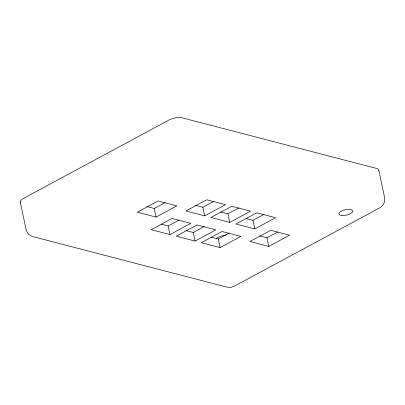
<?xml version="1.0" encoding="UTF-8"?>
<svg xmlns="http://www.w3.org/2000/svg" width="405" height="405" viewBox="0 0 405 405"><rect width="100%" height="100%" fill="white"/><g stroke="black" fill="none" stroke-linecap="round" stroke-linejoin="round"><path stroke-width="0.61" d="M146.944 206.575L154.214 208.464L165.174 202.561M156.047 217.075L176.869 205.856L158.087 200.966L137.265 212.185L156.047 217.075L154.214 208.464M161.504 224.228L168.166 225.96L179.126 220.057M195.605 205.375L202.875 207.269L213.835 201.361M169.999 234.571L190.821 223.352L172.039 218.462L151.217 229.681L169.999 234.571L168.166 225.96M204.702 215.875L225.529 204.657L206.747 199.771L185.92 210.985L204.702 215.875L202.875 207.269M185.941 230.587L193.21 232.48L204.171 226.577M220.649 211.891L227.919 213.784L238.879 207.881M195.043 241.086L215.865 229.873L197.083 224.983L176.261 236.201L195.043 241.086L193.21 232.48M229.746 222.396L250.573 211.177L231.792 206.287L210.965 217.505L229.746 222.396L227.919 213.784M210.985 237.107L218.254 239.001L229.215 233.093M246.301 218.568L252.963 220.305L263.923 214.402M220.087 247.607L240.909 236.388L222.127 231.503L201.305 242.716L220.087 247.607L218.254 239.001M254.791 228.911L275.618 217.698L256.836 212.807L236.009 224.021L254.791 228.911L252.963 220.305M259.645 235.907L266.915 237.801L277.876 231.898M268.743 246.407L289.57 235.189L270.788 230.303L249.961 241.517L268.743 246.407L266.915 237.801M378.766 170.146L384.573 197.478C385.438 201.467 383.459 205.846 379.86 207.78L234.318 286.178L230.531 287.428L226.633 287.054L32.699 236.576C29.403 235.624 26.796 232.774 26.077 229.422L20.265 202.095M216.179 238.353A16.671 6.379 -12 0 1 226.76 234.773M378.781 170.632A9.528 3.645 -12 0 0 376.387 168.384L182.296 117.865A9.528 3.645 -12 0 0 169.093 119.971L23.323 198.49A9.528 3.645 -12 0 0 20.776 202.951M342.002 215.425A7.143 2.734 -12 0 0 352.816 211.278A7.143 2.734 -12 0 0 342.625 210.494A7.143 2.734 -12 0 0 342.002 215.425"/></g></svg>
